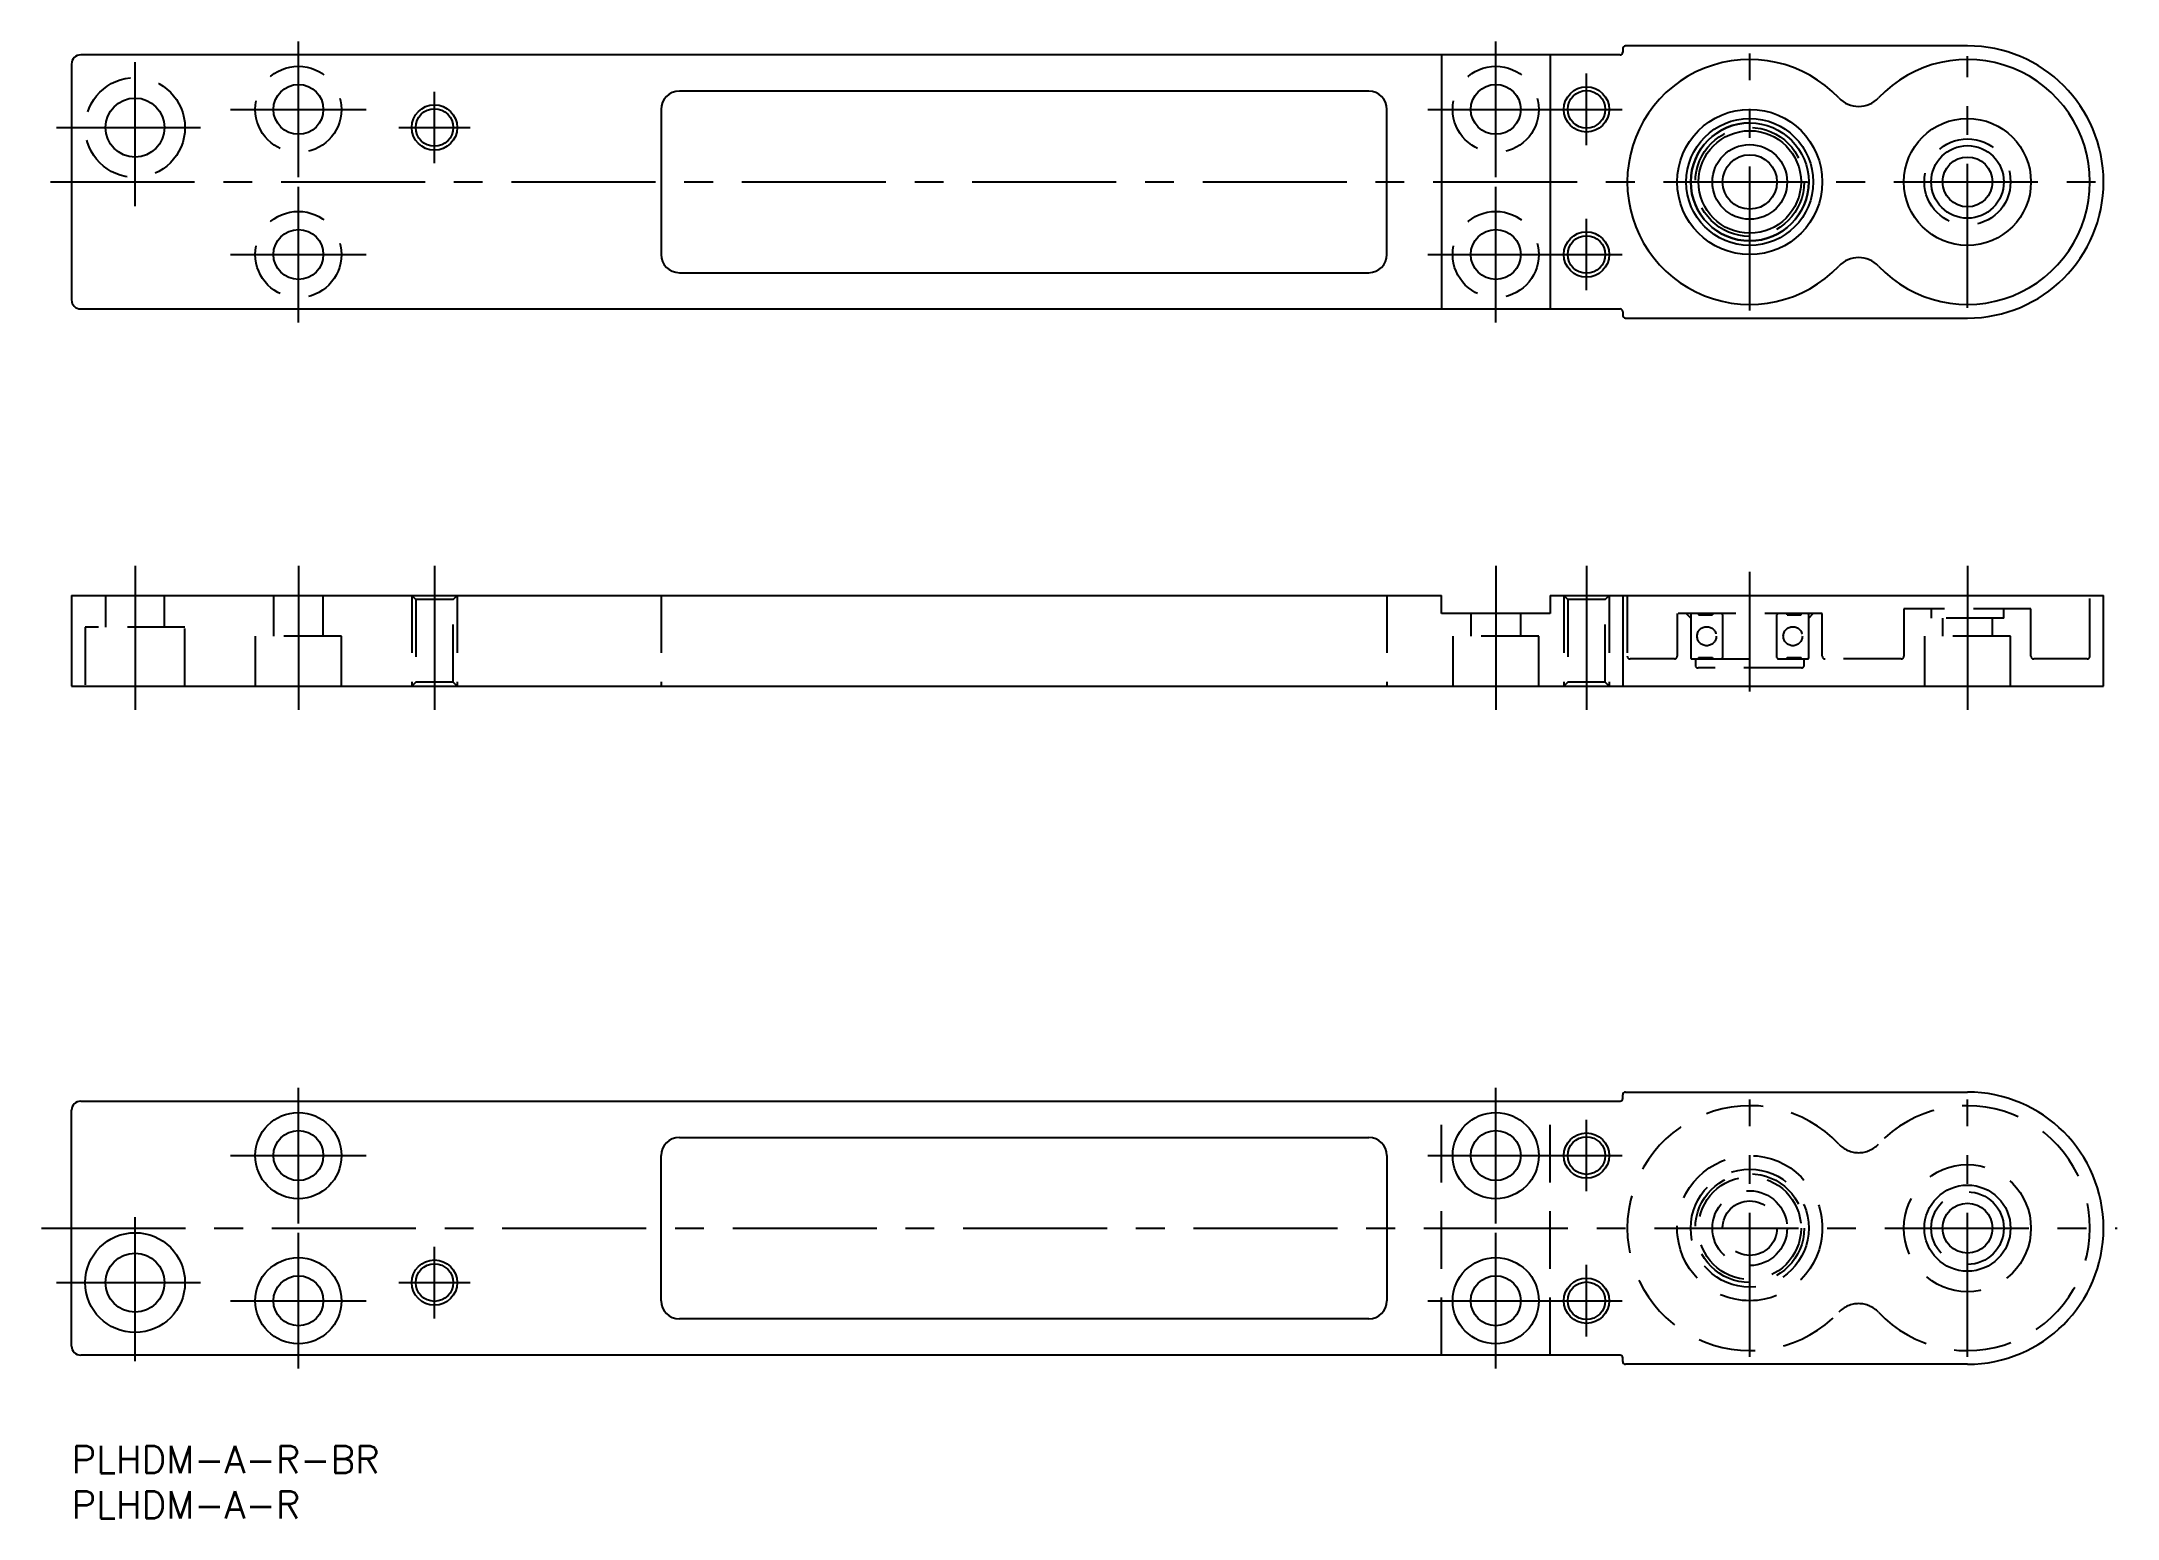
# Model space of a CAD drawing. Extents: x -3 to 226, y -8 to 155.
import ezdxf

# ---------------------------------------------------------------- set-up
doc = ezdxf.new("R2010")
doc.units = 0
doc.header["$LTSCALE"] = 0.5
doc.linetypes.add('CENTER', pattern=[50.8, 31.75, -6.35, 6.35, -6.35])
doc.linetypes.add('DASHED', pattern=[19.05, 12.7, -6.35])
for name, color, linetype in [('MSM_CENTER', 1, 'CENTER'), ('MSM_CONTINUOUS', 7, 'CONTINUOUS'), ('MSM_DASHED', 4, 'DASHED'), ('MSM_NARROW', 5, 'CONTINUOUS'), ('MSM_PART_NUMBER', 7, 'CONTINUOUS')]:
    doc.layers.add(name, color=color, linetype=linetype)
doc.styles.get("Standard").update_dxf_attribs({"font": 'txt.shx', "height": 3, "bigfont": 'bigfont.shx'})

msp = doc.modelspace()

# ---------------------------------------------------------------- linework, layer by layer
at = {"layer": 'MSM_CENTER'}
for p, q in [((7, 136.66), (7, 153.98)), ((25, 139.84), (25, 154.8)), ((157, 139.84), (157, 154.8)), ((185, 125.14), (185, 153.49)), ((167, 143.38), (167, 151.26)), ((209, 125.46), (209, 153.18)), ((40, 141.38), (40, 149.26)), ((17.52, 147.32), (32.48, 147.32)), ((149.52, 147.32), (164.48, 147.32)), ((163.06, 147.32), (170.94, 147.32)), ((-1.66, 145.32), (15.66, 145.32)), ((36.06, 145.32), (43.94, 145.32)), ((-2.31, 139.32), (225.54, 139.32)), ((25, 123.84), (25, 138.8)), ((157, 123.84), (157, 138.8)), ((167, 127.38), (167, 135.26)), ((17.52, 131.32), (32.48, 131.32)), ((149.52, 131.32), (164.48, 131.32)), ((163.06, 131.32), (170.94, 131.32)), ((7, 97), (7, 80.5)), ((25, 97), (25, 80.5)), ((40, 97), (40, 80.5)), ((157, 97), (157, 80.5)), ((167, 97), (167, 80.5)), ((185, 83.15), (185, 96.35)), ((209, 97), (209, 80.5)), ((25, 24.52), (25, 39.48)), ((157, 24.52), (157, 39.48)), ((185, 9.83), (185, 38.17)), ((209, 9.83), (209, 38.17)), ((167, 28.06), (167, 35.94)), ((17.52, 32), (32.48, 32)), ((149.52, 32), (164.48, 32)), ((163.06, 32), (170.94, 32)), ((7, 9.34), (7, 26.66)), ((-3.32, 24), (225.51, 24)), ((25, 8.52), (25, 23.48)), ((157, 8.52), (157, 23.48)), ((40, 14.06), (40, 21.94)), ((167, 12.06), (167, 19.94)), ((-1.66, 18), (15.66, 18)), ((36.06, 18), (43.94, 18)), ((17.52, 16), (32.48, 16)), ((149.52, 16), (164.48, 16)), ((163.06, 16), (170.94, 16))]:
    msp.add_line(p, q, dxfattribs=at)
at = {"layer": 'MSM_CONTINUOUS'}
for p, q in [((171, 154.02), (171, 153.62)), ((209, 154.32), (171.3, 154.32)), ((0, 152.32), (0, 126.32)), ((170.7, 153.32), (1, 153.32)), ((151, 153.32), (151, 125.32)), ((163, 153.32), (163, 125.32)), ((143, 149.32), (67, 149.32)), ((65, 147.32), (65, 131.32)), ((145, 131.32), (145, 147.32)), ((67, 129.32), (143, 129.32)), ((1, 125.32), (170.7, 125.32)), ((171, 125.02), (171, 124.62)), ((171.3, 124.32), (209, 124.32)), ((0, 93.75), (151, 93.75)), ((0, 93.75), (0, 83.75)), ((151, 91.75), (151, 93.75)), ((163, 91.75), (151, 91.75)), ((163, 93.75), (163, 91.75)), ((163, 93.75), (224, 93.75)), ((171, 93.75), (171, 83.75)), ((224, 83.75), (224, 93.75)), ((0, 83.75), (224, 83.75)), ((171.3, 39), (209, 39)), ((0, 11), (0, 37)), ((1, 38), (170.7, 38)), ((171, 38.3), (171, 38.7)), ((67, 34), (143, 34)), ((65, 16), (65, 32)), ((145, 32), (145, 16)), ((143, 14), (67, 14)), ((170.7, 10), (1, 10)), ((171, 9.3), (171, 9.7)), ((209, 9), (171.3, 9))]:
    msp.add_line(p, q, dxfattribs=at)
for centre, radius in [((25, 147.32), 2.75), ((157, 147.32), 2.75), ((167, 147.32), 2.07), ((7, 145.32), 3.25), ((40, 145.32), 2.07), ((185, 139.32), 8), ((185, 139.32), 7), ((185, 139.32), 6.5), ((185, 139.32), 5.65), ((209, 139.32), 7), ((185, 139.32), 4.12), ((185, 139.32), 3), ((209, 139.32), 4), ((209, 139.32), 2.75), ((25, 131.32), 2.75), ((157, 131.32), 2.75), ((167, 131.32), 2.07), ((25, 32), 4.75), ((157, 32), 4.75), ((25, 32), 2.75), ((157, 32), 2.75), ((167, 32), 2.07), ((209, 24), 4.75), ((209, 24), 2.75), ((7, 18), 5.5), ((7, 18), 3.25), ((25, 16), 4.75), ((157, 16), 4.75), ((25, 16), 2.75), ((40, 18), 2.07), ((157, 16), 2.75), ((167, 16), 2.07)]:
    msp.add_circle(centre, radius, dxfattribs=at)
for centre, radius, start, end in [((170.7, 153.62), 0.3, 270, 0), ((171.3, 154.02), 0.3, 90, 180), ((209, 139.32), 15, 270, 90), ((1, 152.32), 1, 90, 180), ((185, 139.32), 13.5, 43.3418, 316.6582), ((209, 139.32), 13.5, 223.3418, 136.6582), ((67, 147.32), 2, 90, 180), ((143, 147.32), 2, 0, 90), ((197, 150.64), 3, 223.3418, 316.6582), ((185, 139.32), 6.5, 90, 0), ((67, 131.32), 2, 180, 270), ((143, 131.32), 2, 270, 0), ((197, 127.99), 3, 43.3418, 136.6582), ((1, 126.32), 1, 180, 270), ((170.7, 125.02), 0.3, 0, 90), ((171.3, 124.62), 0.3, 180, 270), ((171.3, 38.7), 0.3, 90, 180), ((209, 24), 15, 270, 90), ((1, 37), 1, 90, 180), ((170.7, 38.3), 0.3, 270, 0), ((67, 32), 2, 90, 180), ((143, 32), 2, 0, 90), ((67, 16), 2, 180, 270), ((143, 16), 2, 270, 0), ((1, 11), 1, 180, 270), ((170.7, 9.7), 0.3, 0, 90), ((171.3, 9.3), 0.3, 180, 270)]:
    msp.add_arc(centre, radius, start, end, dxfattribs=at)
at = {"layer": 'MSM_DASHED'}
for p, q in [((3.75, 93.75), (3.75, 90.25)), ((10.25, 90.25), (10.25, 93.75)), ((22.25, 93.75), (22.25, 89.25)), ((27.75, 89.25), (27.75, 93.75)), ((37.5, 93.75), (37.93, 93.31)), ((37.5, 93.75), (37.5, 83.75)), ((37.93, 93.31), (37.93, 84.18)), ((42.07, 93.31), (37.93, 93.31)), ((42.07, 93.31), (42.5, 93.75)), ((42.07, 84.18), (42.07, 93.31)), ((42.5, 93.75), (42.5, 83.75)), ((65, 93.75), (65, 83.75)), ((145, 93.75), (145, 83.75)), ((154.25, 91.75), (154.25, 89.25)), ((159.75, 89.25), (159.75, 91.75)), ((164.5, 93.75), (164.93, 93.31)), ((164.5, 93.75), (164.5, 83.75)), ((164.93, 93.31), (164.93, 84.18)), ((169.07, 93.31), (164.93, 93.31)), ((169.07, 93.31), (169.5, 93.75)), ((169.07, 84.18), (169.07, 93.31)), ((169.5, 93.75), (169.5, 83.75)), ((171.5, 93.75), (171.5, 87.05)), ((193, 91.75), (177, 91.75)), ((177, 91.75), (177, 87.05)), ((178, 91.75), (178.5, 91.25)), ((178.5, 91.6), (178.5, 86.9)), ((179.35, 91.75), (179.35, 91.61)), ((179.35, 91.61), (180.88, 91.61)), ((180.88, 91.75), (180.88, 91.61)), ((182, 91.6), (182, 86.9)), ((188, 86.9), (188, 91.6)), ((189.12, 91.61), (189.12, 91.75)), ((189.12, 91.61), (190.65, 91.61)), ((190.65, 91.61), (190.65, 91.75)), ((191.5, 91.25), (192, 91.75)), ((191.5, 86.9), (191.5, 91.6)), ((193, 87.05), (193, 91.75)), ((202, 92.25), (202, 87.05)), ((216, 92.25), (202, 92.25)), ((205, 92.25), (205, 91.25)), ((213, 91.25), (213, 92.25)), ((216, 87.05), (216, 92.25)), ((222.5, 87.05), (222.5, 93.75)), ((1.5, 90.25), (1.5, 83.75)), ((12.5, 90.25), (1.5, 90.25)), ((12.5, 83.75), (12.5, 90.25)), ((178.5, 91.25), (178.5, 86.85)), ((191.5, 86.85), (191.5, 91.25)), ((213, 91.25), (205, 91.25)), ((206.25, 91.25), (206.25, 89.25)), ((211.75, 89.25), (211.75, 91.25)), ((20.25, 89.25), (20.25, 83.75)), ((29.75, 89.25), (20.25, 89.25)), ((29.75, 83.75), (29.75, 89.25)), ((152.25, 89.25), (152.25, 83.75)), ((161.75, 89.25), (152.25, 89.25)), ((161.75, 83.75), (161.75, 89.25)), ((204.25, 89.25), (204.25, 83.75)), ((213.75, 89.25), (204.25, 89.25)), ((213.75, 83.75), (213.75, 89.25)), ((176.7, 86.75), (171.8, 86.75)), ((178.6, 86.75), (191.4, 86.75)), ((179, 86.75), (179, 86.05)), ((190.7, 85.75), (179.3, 85.75)), ((179.35, 86.89), (179.35, 86.75)), ((179.35, 86.89), (180.88, 86.89)), ((180.88, 86.89), (180.88, 86.75)), ((189.12, 86.75), (189.12, 86.89)), ((189.12, 86.89), (190.65, 86.89)), ((190.65, 86.75), (190.65, 86.89)), ((191, 86.05), (191, 86.75)), ((201.7, 86.75), (193.3, 86.75)), ((222.2, 86.75), (216.3, 86.75)), ((37.93, 84.18), (37.5, 83.75)), ((42.07, 84.18), (37.93, 84.18)), ((42.5, 83.75), (42.07, 84.18)), ((164.93, 84.18), (164.5, 83.75)), ((169.07, 84.18), (164.93, 84.18)), ((169.5, 83.75), (169.07, 84.18)), ((151, 10), (151, 38)), ((163, 10), (163, 38))]:
    msp.add_line(p, q, dxfattribs=at)
for centre, radius in [((25, 147.32), 4.75), ((157, 147.32), 4.75), ((7, 145.32), 5.5), ((185, 139.32), 6), ((209, 139.32), 4.75), ((25, 131.32), 4.75), ((157, 131.32), 4.75), ((180.25, 89.25), 1.05), ((189.75, 89.25), 1.05), ((185, 24), 8), ((185, 24), 6.5), ((185, 24), 6), ((209, 24), 7), ((185, 24), 5.65), ((185, 24), 4.12), ((209, 24), 4), ((185, 24), 3)]:
    msp.add_circle(centre, radius, dxfattribs=at)
for centre, radius, start, end in [((178.65, 91.6), 0.15, 90, 180), ((181.85, 91.6), 0.15, 0, 90), ((188.15, 91.6), 0.15, 90, 180), ((191.35, 91.6), 0.15, 0, 90), ((171.8, 87.05), 0.3, 180, 270), ((176.7, 87.05), 0.3, 270, 0), ((193.3, 87.05), 0.3, 180, 270), ((201.7, 87.05), 0.3, 270, 0), ((216.3, 87.05), 0.3, 180, 270), ((222.2, 87.05), 0.3, 270, 0), ((178.65, 86.9), 0.15, 180, 270), ((178.6, 86.85), 0.1, 180, 270), ((179.3, 86.05), 0.3, 180, 270), ((181.85, 86.9), 0.15, 270, 0), ((188.15, 86.9), 0.15, 180, 270), ((190.7, 86.05), 0.3, 270, 0), ((191.35, 86.9), 0.15, 270, 0), ((191.4, 86.85), 0.1, 270, 0), ((185, 24), 13.5, 43.3418, 316.6582), ((209, 24), 13.5, 223.3418, 136.6582), ((197, 35.32), 3, 223.3418, 316.6582), ((197, 12.68), 3, 43.3418, 136.6582)]:
    msp.add_arc(centre, radius, start, end, dxfattribs=at)
at = {"layer": 'MSM_NARROW'}
for centre in [(167, 147.32), (40, 145.32), (167, 131.32), (167, 32), (40, 18), (167, 16)]:
    msp.add_circle(centre, 2.5, dxfattribs=at)

# ---------------------------------------------------------------- texts
at = {"layer": 'MSM_PART_NUMBER'}
for s, p in [('PLHDM-A-R-BR', (0, -3)), ('PLHDM-A-R', (0, -8))]:
    msp.add_text(s, height=3, dxfattribs=at).set_placement(p)

doc.saveas('drawing.dxf')
